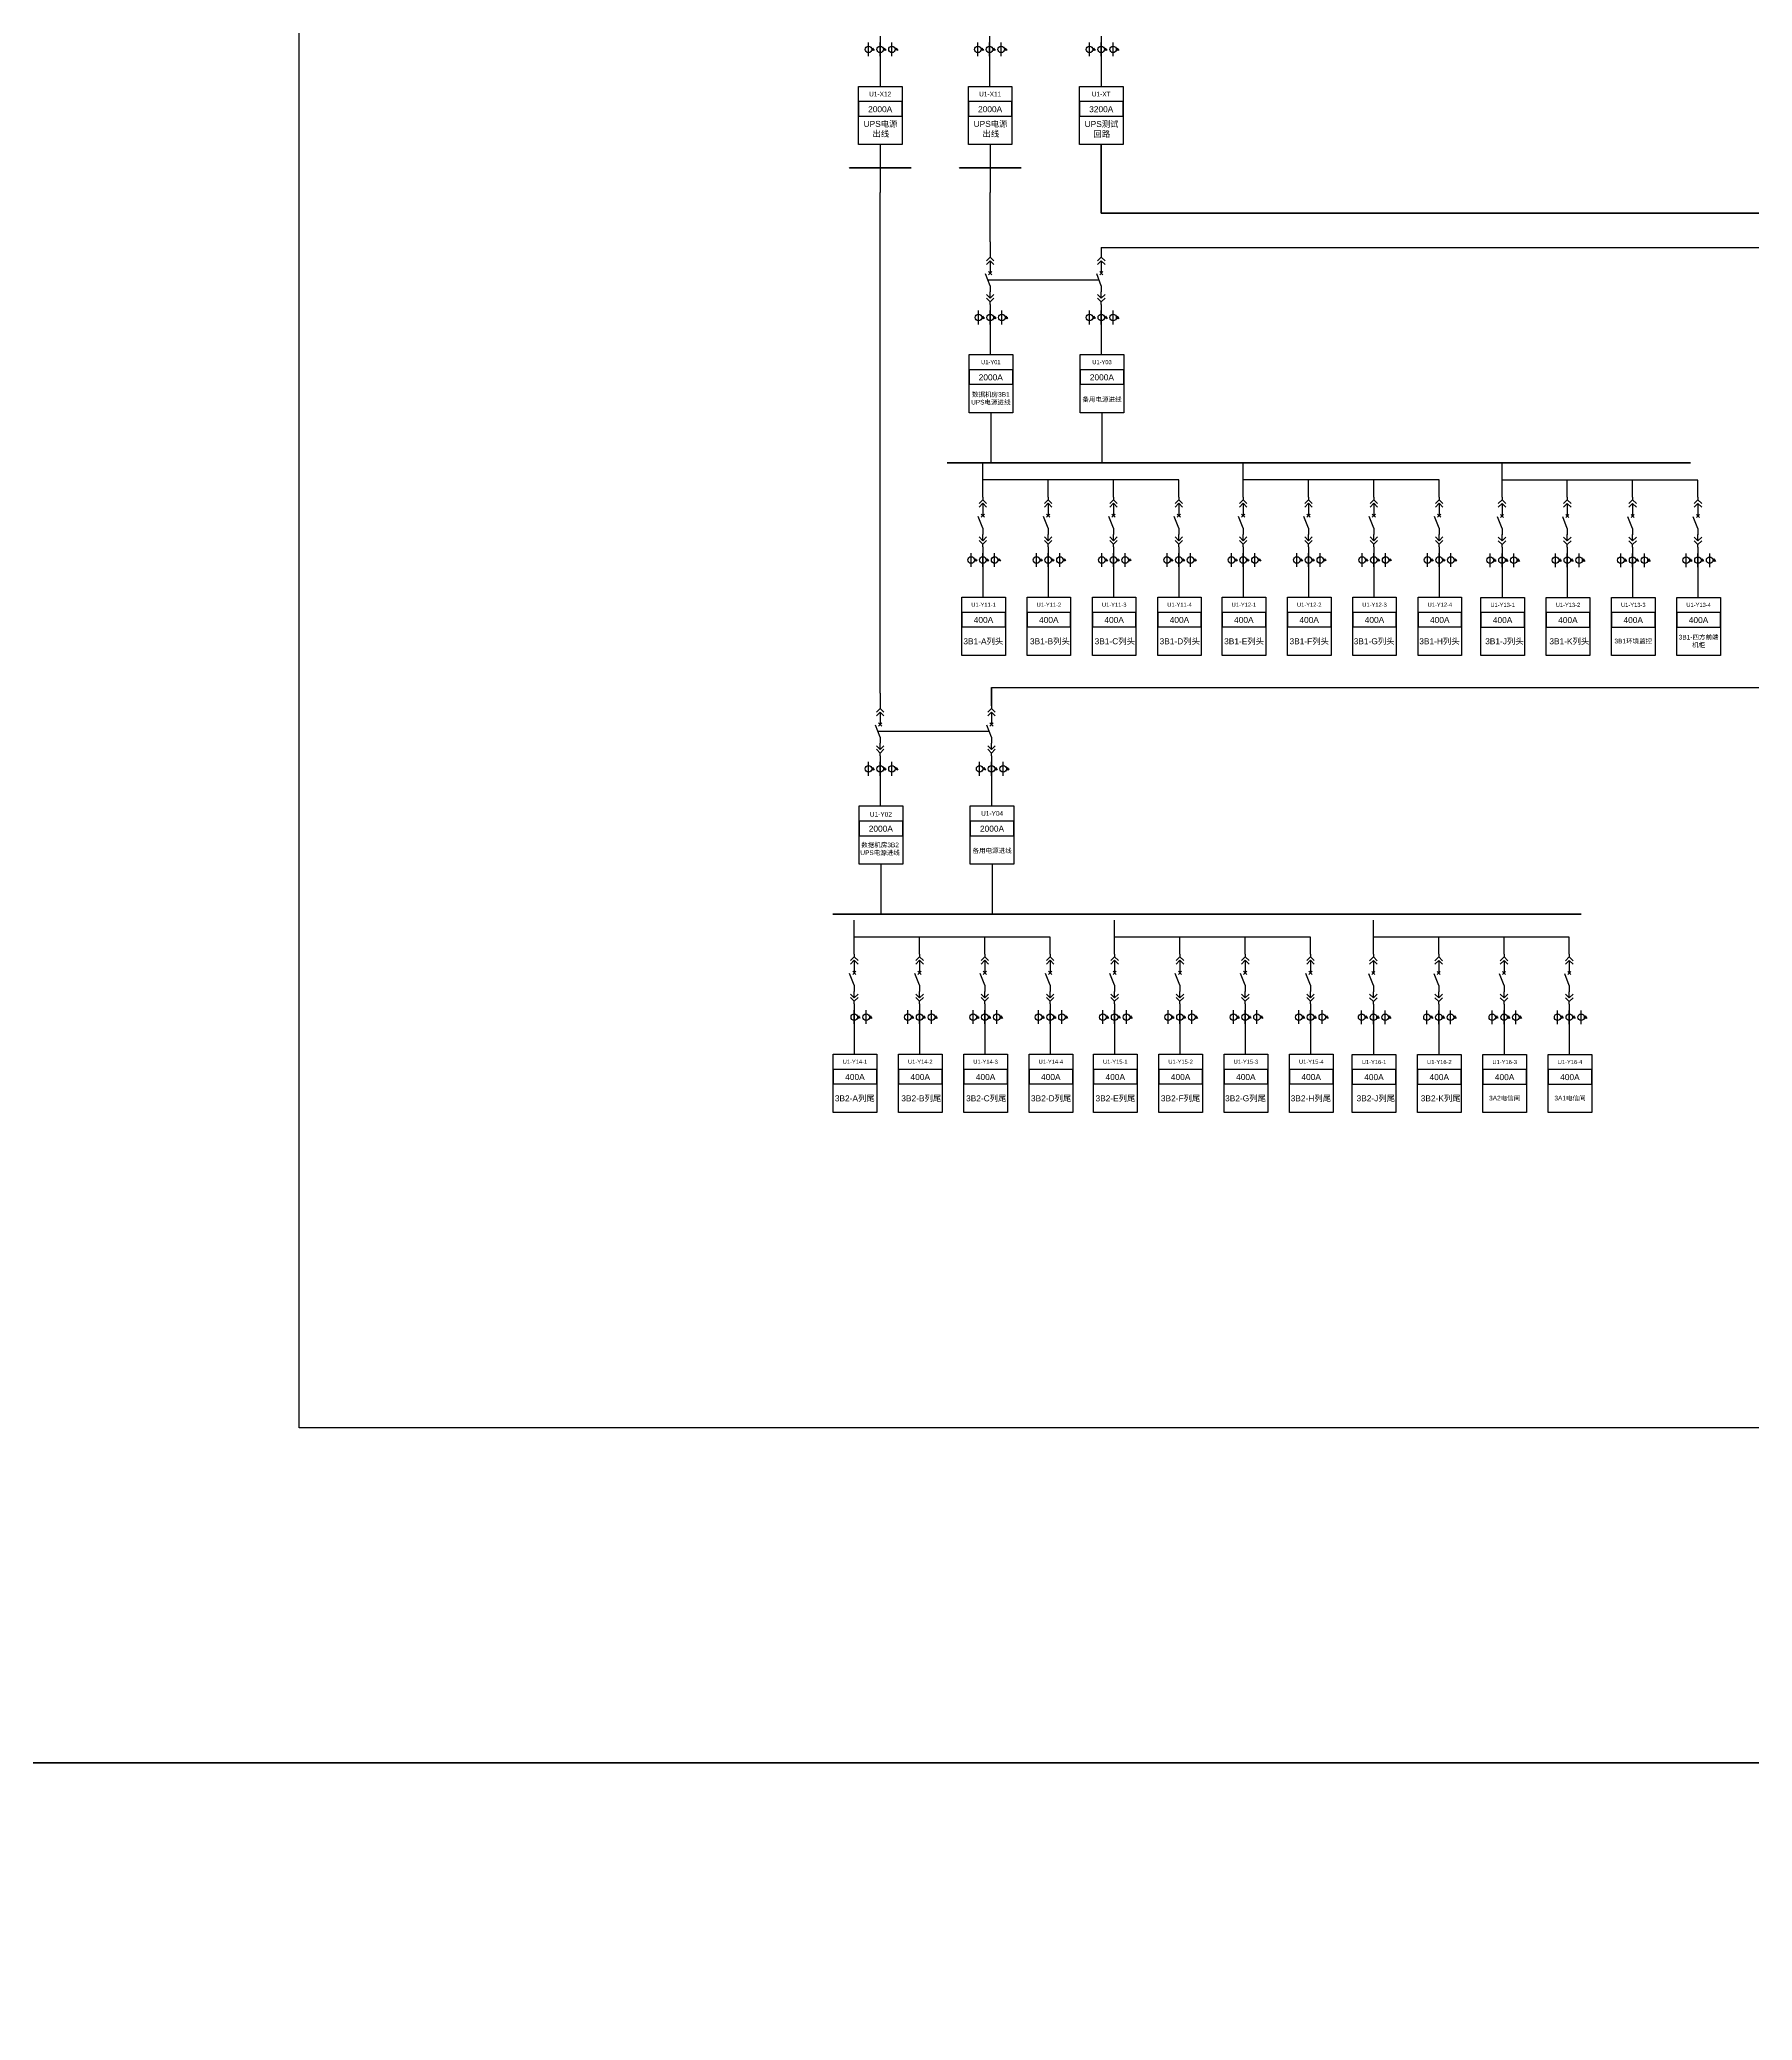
# Model space of a CAD drawing. Header units: millimetres. Extents: x -3460 to -460, y 6070 to 9130.
# Drawn here: x -1861 to -1656.5, y 6889.3 to 7125.8 of the extents above; entities that cross this region are included whole.
import ezdxf
from ezdxf.enums import TextEntityAlignment as Align

# ---------------------------------------------------------------- set-up
doc = ezdxf.new("R2010")
doc.units = ezdxf.units.MM
doc.header["$LTSCALE"] = 1000
doc.header["$MEASUREMENT"] = 0
doc.linetypes.add('HIDDEN', pattern=[0.375, 0.25, -0.125])
doc.styles.get("Standard").update_dxf_attribs({"font": 'arial.ttf'})

# ---------------------------------------------------------------- blocks, each defined once
blk = doc.blocks.new('DYDQAA09')
at = {"color": 0}
blk.add_lwpolyline([(0, 0), (0, -3.5)], dxfattribs=at)
blk.add_lwpolyline([(0, 0), (0, -3.5)], dxfattribs=at)
blk.add_lwpolyline([(0, 0), (0, -3.5)], dxfattribs=at)
blk.add_lwpolyline([(0, 0), (0, -3.5)], dxfattribs=at)
blk.add_lwpolyline([(0, 0), (0, -3.5)], dxfattribs=at)
blk.add_lwpolyline([(0, 0), (0, -3.5)], dxfattribs=at)
blk.add_lwpolyline([(0, 0), (0, -3.5)], dxfattribs=at)
blk.add_lwpolyline([(0, 0), (0, -3.5)], dxfattribs=at)
blk.add_lwpolyline([(0, 0), (0, -3.5)], dxfattribs=at)
blk = doc.blocks.new('A$C03DD39B5')
for p, q in [((417, 475), (283, 392)), ((417, 422), (283, 339)), ((350, 333), (350, 467))]:
    blk.add_line(p, q)
blk.add_lwpolyline([(700, 167), (0, 167)])
blk.add_circle((350, 167), 167)
blk = doc.blocks.new('DYDQAA05')
at = {"color": 0}
blk.add_lwpolyline([(0, 0), (0, -7)], dxfattribs=at)
blk = doc.blocks.new('DYDQAA03')
at = {"color": 0}
for points in [[(0, 0), (0, -1.5)], [(-2.1, -3.6), (0, -1.5)], [(-2.1, -5.6), (0, -3.5)], [(2.1, -3.6), (0, -1.5)], [(2.1, -5.6), (0, -3.5)], [(0, -3.5), (0, -7)]]:
    blk.add_lwpolyline(points, dxfattribs=at)
blk = doc.blocks.new('DYDQ0201')
at = {"color": 0}
for points in [[(0.9, -0.9), (-0.9, 0.9)], [(-0.9, -0.9), (0.9, 0.9)], [(0, -7), (-2.6, -0.4)]]:
    blk.add_lwpolyline(points, dxfattribs=at)
blk = doc.blocks.new('DYDQAA04')
at = {"color": 0}
for points in [[(0, -3.5), (0, 0)], [(-2.1, -1.4), (0, -3.5)], [(-2.1, -3.4), (0, -5.5)], [(2.1, -1.4), (0, -3.5)], [(2.1, -3.4), (0, -5.5)], [(0, -7), (0, -5.5)]]:
    blk.add_lwpolyline(points, dxfattribs=at)

msp = doc.modelspace()

# ---------------------------------------------------------------- linework, layer by layer
for p, q in [((-1760.62, 7125.41, 31.5), (-1760.62, 7123.77, 31.5)), ((-1747.56, 7125.41, 31.5), (-1747.56, 7123.77, 31.5)), ((-1734.22, 7125.41, 31.5), (-1734.22, 7123.77, 31.5)), ((-1760.62, 7123.77, 31.5), (-1760.62, 7120.2, 31.5)), ((-1747.56, 7123.77, 31.5), (-1747.56, 7120.2, 31.5)), ((-1734.22, 7123.77, 31.5), (-1734.22, 7120.2, 31.5)), ((-1760.62, 7113.25, 31.5), (-1760.62, 7107.53, 31.5)), ((-1747.48, 7113.25, 0.01), (-1747.48, 7107.53, 0.01)), ((-1760.62, 7047.73, -2735.05), (-1760.62, 7107.53, -1351.78)), ((-1747.48, 7101.63, -2766.54), (-1747.48, 7107.53, -1383.27)), ((-1747.48, 7093.39, -565.33), (-1747.48, 7091.75, -565.33)), ((-1747.48, 7091.75, -565.33), (-1747.48, 7088.18, -565.33)), ((-1747.4, 7081.23, -596.82), (-1747.4, 7075.24, -125.27)), ((-1748.35, 7071.17, -3553), (-1748.35, 7075.24, -2169.73)), ((-1717.26, 7071.17, -3553), (-1717.26, 7075.24, -2169.73)), ((-1686.36, 7071.15, -3553), (-1686.36, 7075.22, -2169.73)), ((-1740.55, 7073.21, -2169.73), (-1748.35, 7073.21, -2861.36)), ((-1740.55, 7071.17, -2169.73), (-1740.55, 7073.21, -2169.73)), ((-1732.75, 7073.21, -1478.09), (-1740.55, 7073.21, -2169.73)), ((-1732.75, 7071.17, -1478.09), (-1732.75, 7073.21, -1478.09)), ((-1724.95, 7073.21, -786.45), (-1732.75, 7073.21, -1478.09)), ((-1724.95, 7071.17, -786.45), (-1724.95, 7073.21, -786.45)), ((-1709.46, 7073.21, -2169.73), (-1717.26, 7073.21, -2861.36)), ((-1709.46, 7071.17, -2169.73), (-1709.46, 7073.21, -2169.73)), ((-1701.66, 7073.21, -1478.09), (-1709.46, 7073.21, -2169.73)), ((-1701.66, 7071.17, -1478.09), (-1701.66, 7073.21, -1478.09)), ((-1693.86, 7073.21, -786.45), (-1701.66, 7073.21, -1478.09)), ((-1693.86, 7071.17, -786.45), (-1693.86, 7073.21, -786.45)), ((-1678.56, 7073.18, -2169.73), (-1686.36, 7073.18, -2861.36)), ((-1678.56, 7071.15, -2169.73), (-1678.56, 7073.18, -2169.73)), ((-1670.76, 7073.18, -1478.09), (-1678.56, 7073.18, -2169.73)), ((-1670.76, 7071.15, -1478.09), (-1670.76, 7073.18, -1478.09)), ((-1662.96, 7073.18, -786.45), (-1670.76, 7073.18, -1478.09)), ((-1662.96, 7071.15, -786.45), (-1662.96, 7073.18, -786.45)), ((-1748.35, 7064.42, -1351.79), (-1748.35, 7062.78, -1351.79)), ((-1740.55, 7064.42, 31.49), (-1740.55, 7062.78, 31.49)), ((-1732.75, 7064.42, 723.13), (-1732.75, 7062.78, 723.13)), ((-1724.95, 7064.42, 1414.76), (-1724.95, 7062.78, 1414.76)), ((-1717.26, 7064.42, -1351.79), (-1717.26, 7062.78, -1351.79)), ((-1709.46, 7064.42, 31.49), (-1709.46, 7062.78, 31.49)), ((-1701.66, 7064.42, 723.13), (-1701.66, 7062.78, 723.13)), ((-1693.86, 7064.42, 1414.76), (-1693.86, 7062.78, 1414.76)), ((-1686.36, 7064.4, -1351.79), (-1686.36, 7062.76, -1351.79)), ((-1678.56, 7064.4, 31.49), (-1678.56, 7062.76, 31.49)), ((-1670.76, 7064.4, 723.13), (-1670.76, 7062.76, 723.13)), ((-1662.96, 7064.4, 1414.76), (-1662.96, 7062.76, 1414.76)), ((-1748.35, 7062.78, -1351.79), (-1748.35, 7059.22, -1351.79)), ((-1740.55, 7062.78, 31.49), (-1740.55, 7059.22, 31.49)), ((-1732.75, 7062.78, 723.13), (-1732.75, 7059.22, 723.13)), ((-1724.95, 7062.78, 1414.76), (-1724.95, 7059.22, 1414.76)), ((-1717.26, 7062.78, -1351.79), (-1717.26, 7059.22, -1351.79)), ((-1709.46, 7062.78, 31.49), (-1709.46, 7059.22, 31.49)), ((-1701.66, 7062.78, 723.13), (-1701.66, 7059.22, 723.13)), ((-1693.86, 7062.78, 1414.76), (-1693.86, 7059.22, 1414.76)), ((-1686.36, 7062.76, -1351.79), (-1686.36, 7059.19, -1351.79)), ((-1678.56, 7062.76, 31.49), (-1678.56, 7059.19, 31.49)), ((-1670.76, 7062.76, 723.13), (-1670.76, 7059.19, 723.13)), ((-1662.96, 7062.76, 1414.76), (-1662.96, 7059.19, 1414.76)), ((-1760.62, 7039.49, -533.84), (-1760.62, 7037.85, -533.84)), ((-1760.62, 7037.85, -533.84), (-1760.62, 7034.28, -533.84)), ((-1760.53, 7027.33, -565.33), (-1760.53, 7021.35, -93.78)), ((-1763.71, 7016.59, -24989.03), (-1763.71, 7020.66, -23605.75)), ((-1732.62, 7016.59, -24989.03), (-1732.62, 7020.66, -23605.75)), ((-1701.72, 7016.57, -24989.03), (-1701.72, 7020.64, -23605.75)), ((-1755.91, 7018.63, -23605.75), (-1763.71, 7018.63, -24297.39)), ((-1755.91, 7016.59, -23605.75), (-1755.91, 7018.63, -23605.75)), ((-1748.11, 7018.63, -22914.12), (-1755.91, 7018.63, -23605.75)), ((-1748.11, 7016.59, -22914.12), (-1748.11, 7018.63, -22914.12)), ((-1740.31, 7018.63, -22222.48), (-1748.11, 7018.63, -22914.12)), ((-1740.31, 7016.59, -22222.48), (-1740.31, 7018.63, -22222.48)), ((-1724.82, 7018.63, -23605.75), (-1732.62, 7018.63, -24297.39)), ((-1724.82, 7016.59, -23605.75), (-1724.82, 7018.63, -23605.75)), ((-1717.02, 7018.63, -22914.12), (-1724.82, 7018.63, -23605.75)), ((-1717.02, 7016.59, -22914.12), (-1717.02, 7018.63, -22914.12)), ((-1709.22, 7018.63, -22222.48), (-1717.02, 7018.63, -22914.12)), ((-1709.22, 7016.59, -22222.48), (-1709.22, 7018.63, -22222.48)), ((-1693.92, 7018.6, -23605.75), (-1701.72, 7018.6, -24297.39)), ((-1693.92, 7016.57, -23605.75), (-1693.92, 7018.6, -23605.75)), ((-1686.12, 7018.6, -22914.12), (-1693.92, 7018.6, -23605.75)), ((-1686.12, 7016.57, -22914.12), (-1686.12, 7018.6, -22914.12)), ((-1678.32, 7018.6, -22222.48), (-1686.12, 7018.6, -22914.12)), ((-1678.32, 7016.57, -22222.48), (-1678.32, 7018.6, -22222.48)), ((-1763.71, 7009.84, -22787.82), (-1763.71, 7008.2, -22787.82)), ((-1755.91, 7009.84, -21404.54), (-1755.91, 7008.2, -21404.54)), ((-1748.11, 7009.84, -20712.9), (-1748.11, 7008.2, -20712.9)), ((-1740.31, 7009.84, -20021.26), (-1740.31, 7008.2, -20021.26)), ((-1732.62, 7009.84, -22787.82), (-1732.62, 7008.2, -22787.82)), ((-1724.82, 7009.84, -21404.54), (-1724.82, 7008.2, -21404.54)), ((-1717.02, 7009.84, -20712.9), (-1717.02, 7008.2, -20712.9)), ((-1709.22, 7009.84, -20021.26), (-1709.22, 7008.2, -20021.26)), ((-1701.72, 7009.82, -22787.82), (-1701.72, 7008.18, -22787.82)), ((-1693.92, 7009.82, -21404.54), (-1693.92, 7008.18, -21404.54)), ((-1686.12, 7009.82, -20712.9), (-1686.12, 7008.18, -20712.9)), ((-1678.32, 7009.82, -20021.26), (-1678.32, 7008.18, -20021.26)), ((-1763.71, 7008.2, -22787.82), (-1763.71, 7004.64, -22787.82)), ((-1755.91, 7008.2, -21404.54), (-1755.91, 7004.64, -21404.54)), ((-1748.11, 7008.2, -20712.9), (-1748.11, 7004.64, -20712.9)), ((-1740.31, 7008.2, -20021.26), (-1740.31, 7004.64, -20021.26)), ((-1732.62, 7008.2, -22787.82), (-1732.62, 7004.64, -22787.82)), ((-1724.82, 7008.2, -21404.54), (-1724.82, 7004.64, -21404.54)), ((-1717.02, 7008.2, -20712.9), (-1717.02, 7004.64, -20712.9)), ((-1709.22, 7008.2, -20021.26), (-1709.22, 7004.64, -20021.26)), ((-1701.72, 7008.18, -22787.82), (-1701.72, 7004.61, -22787.82)), ((-1693.92, 7008.18, -21404.54), (-1693.92, 7004.61, -21404.54)), ((-1686.12, 7008.18, -20712.9), (-1686.12, 7004.61, -20712.9)), ((-1678.32, 7008.18, -20021.26), (-1678.32, 7004.61, -20021.26))]:
    msp.add_line(p, q)
at = {"color": 1, "lineweight": 40}
for p, q in [((-1734.22, 7113.25, -1.01), (-1734.22, 7105.06, -2075.92)), ((-1752.62, 7075.24, -125.27), (-1663.83, 7075.24, -125.27)), ((-1766.26, 7021.35, -93.78), (-1676.9, 7021.35, -93.78))]:
    msp.add_line(p, q, dxfattribs=at)
at = {"color": 1, "lineweight": 35}
msp.add_line((-1734.22, 7105.06, -2075.92), (-1505.97, 7105.06, -2075.92), dxfattribs=at)
at = {"color": 5}
for p, q in [((-1734.21, 7100.97, -4811), (-1734.21, 7100.13, -2766.54)), ((-1734.21, 7093.39, -565.33), (-1734.21, 7091.75, -565.33)), ((-1734.21, 7091.75, -565.33), (-1734.21, 7088.18, -565.33)), ((-1734.13, 7081.23, -596.82), (-1734.13, 7075.24, -125.27)), ((-1747.33, 7039.49, 1070.55), (-1747.33, 7037.85, 1070.55)), ((-1747.33, 7037.85, 1070.55), (-1747.33, 7034.28, 1070.55)), ((-1747.25, 7027.33, 1039.06), (-1747.25, 7021.35, 1510.61))]:
    msp.add_line(p, q, dxfattribs=at)
at = {"color": 5, "lineweight": 30}
for p, q in [((-1734.21, 7100.97, -3788.77), (-1594.86, 7100.97, -14728.2)), ((-1747.33, 7048.42, -3866.76), (-1637.47, 7048.42, -25116.73))]:
    msp.add_line(p, q, dxfattribs=at)
at = {"linetype": 'HIDDEN', "ltscale": 2}
for p, q in [((-1747.76, 7097.11, -2766.54), (-1734.48, 7097.11, -2766.54)), ((-1760.89, 7043.22, -1130.67), (-1747.61, 7043.22, -1130.67))]:
    msp.add_line(p, q, dxfattribs=at)
at = {"color": 5, "lineweight": 40}
msp.add_line((-1747.33, 7048.42, -3866.76), (-1747.33, 7046.24, -1130.67), dxfattribs=at)
at = {"lineweight": 80, "ltscale": 0.001071}
for points in [[(-3460, 7310), (-460, 7310), (-460, 6920), (-3460, 6920)], [(-3460, 6920), (-460, 6920), (-460, 6470), (-3460, 6470)]]:
    msp.add_lwpolyline(points, close=True, dxfattribs=at)
at = {"color": 1, "lineweight": 30, "ltscale": 0.002916}
msp.add_lwpolyline([(-1830, 7281.47), (-1485.6, 7281.47), (-1485.6, 6960), (-1830, 6960)], close=True, dxfattribs=at)
for points, elevation in [([(-1763.22, 7120.2), (-1758.01, 7120.2), (-1758.01, 7113.25), (-1763.22, 7113.25)], 31.5), ([(-1750.08, 7120.2), (-1744.88, 7120.2), (-1744.88, 7113.25), (-1750.08, 7113.25)], 0.01), ([(-1763.22, 7116.65), (-1758.01, 7116.65), (-1758.01, 7118.39), (-1763.22, 7118.39)], 31.5), ([(-1750.08, 7116.65), (-1744.88, 7116.65), (-1744.88, 7118.39), (-1750.08, 7118.39)], 0.01), ([(-1750, 7088.18), (-1744.79, 7088.18), (-1744.79, 7081.23), (-1750, 7081.23)], -596.82), ([(-1750, 7084.63), (-1744.79, 7084.63), (-1744.79, 7086.36), (-1750, 7086.36)], -596.82), ([(-1750.87, 7059.22), (-1745.67, 7059.22), (-1745.67, 7052.26), (-1750.87, 7052.26)], -1383.28), ([(-1735.28, 7059.22), (-1730.07, 7059.22), (-1730.07, 7052.26), (-1735.28, 7052.26)], 691.64), ([(-1727.48, 7059.22), (-1722.27, 7059.22), (-1722.27, 7052.26), (-1727.48, 7052.26)], 1383.28), ([(-1719.79, 7059.22), (-1714.58, 7059.22), (-1714.58, 7052.26), (-1719.79, 7052.26)], -1383.28), ([(-1704.19, 7059.22), (-1698.98, 7059.22), (-1698.98, 7052.26), (-1704.19, 7052.26)], 691.64), ([(-1696.39, 7059.22), (-1691.18, 7059.22), (-1691.18, 7052.26), (-1696.39, 7052.26)], 1383.28), ([(-1688.89, 7059.19), (-1683.68, 7059.19), (-1683.68, 7052.24), (-1688.89, 7052.24)], -1383.28), ([(-1673.29, 7059.19), (-1668.08, 7059.19), (-1668.08, 7052.24), (-1673.29, 7052.24)], 691.64), ([(-1665.49, 7059.19), (-1660.28, 7059.19), (-1660.28, 7052.24), (-1665.49, 7052.24)], 1383.28), ([(-1750.87, 7055.67), (-1745.67, 7055.67), (-1745.67, 7057.4), (-1750.87, 7057.4)], -1383.28), ([(-1735.28, 7055.67), (-1730.07, 7055.67), (-1730.07, 7057.4), (-1735.28, 7057.4)], 691.64), ([(-1727.48, 7055.67), (-1722.27, 7055.67), (-1722.27, 7057.4), (-1727.48, 7057.4)], 1383.28), ([(-1719.79, 7055.67), (-1714.58, 7055.67), (-1714.58, 7057.4), (-1719.79, 7057.4)], -1383.28), ([(-1704.19, 7055.67), (-1698.98, 7055.67), (-1698.98, 7057.4), (-1704.19, 7057.4)], 691.64), ([(-1696.39, 7055.67), (-1691.18, 7055.67), (-1691.18, 7057.4), (-1696.39, 7057.4)], 1383.28), ([(-1688.89, 7055.64), (-1683.68, 7055.64), (-1683.68, 7057.38), (-1688.89, 7057.38)], -1383.28), ([(-1673.29, 7055.64), (-1668.08, 7055.64), (-1668.08, 7057.38), (-1673.29, 7057.38)], 691.64), ([(-1665.49, 7055.64), (-1660.28, 7055.64), (-1660.28, 7057.38), (-1665.49, 7057.38)], 1383.28), ([(-1763.14, 7034.28), (-1757.93, 7034.28), (-1757.93, 7027.33), (-1763.14, 7027.33)], -565.33), ([(-1763.14, 7030.73), (-1757.93, 7030.73), (-1757.93, 7032.47), (-1763.14, 7032.47)], -565.33), ([(-1766.23, 7004.64), (-1761.02, 7004.64), (-1761.02, 6997.68), (-1766.23, 6997.68)], -22819.3), ([(-1758.43, 7004.64), (-1753.22, 7004.64), (-1753.22, 6997.68), (-1758.43, 6997.68)], -21436.03), ([(-1750.63, 7004.64), (-1745.42, 7004.64), (-1745.42, 6997.68), (-1750.63, 6997.68)], -20744.39), ([(-1742.83, 7004.64), (-1737.62, 7004.64), (-1737.62, 6997.68), (-1742.83, 6997.68)], -20052.75), ([(-1735.14, 7004.64), (-1729.93, 7004.64), (-1729.93, 6997.68), (-1735.14, 6997.68)], -22819.3), ([(-1727.34, 7004.64), (-1722.13, 7004.64), (-1722.13, 6997.68), (-1727.34, 6997.68)], -21436.03), ([(-1719.54, 7004.64), (-1714.33, 7004.64), (-1714.33, 6997.68), (-1719.54, 6997.68)], -20744.39), ([(-1711.74, 7004.64), (-1706.53, 7004.64), (-1706.53, 6997.68), (-1711.74, 6997.68)], -20052.75), ([(-1704.24, 7004.61), (-1699.03, 7004.61), (-1699.03, 6997.66), (-1704.24, 6997.66)], -22819.3), ([(-1696.44, 7004.61), (-1691.23, 7004.61), (-1691.23, 6997.66), (-1696.44, 6997.66)], -21436.03), ([(-1688.64, 7004.61), (-1683.44, 7004.61), (-1683.44, 6997.66), (-1688.64, 6997.66)], -20744.39), ([(-1680.84, 7004.61), (-1675.64, 7004.61), (-1675.64, 6997.66), (-1680.84, 6997.66)], -20052.75), ([(-1766.23, 7001.08), (-1761.02, 7001.08), (-1761.02, 7002.82), (-1766.23, 7002.82)], -22819.3), ([(-1758.43, 7001.08), (-1753.22, 7001.08), (-1753.22, 7002.82), (-1758.43, 7002.82)], -21436.03), ([(-1750.63, 7001.08), (-1745.42, 7001.08), (-1745.42, 7002.82), (-1750.63, 7002.82)], -20744.39), ([(-1742.83, 7001.08), (-1737.62, 7001.08), (-1737.62, 7002.82), (-1742.83, 7002.82)], -20052.75), ([(-1735.14, 7001.08), (-1729.93, 7001.08), (-1729.93, 7002.82), (-1735.14, 7002.82)], -22819.3), ([(-1727.34, 7001.08), (-1722.13, 7001.08), (-1722.13, 7002.82), (-1727.34, 7002.82)], -21436.03), ([(-1719.54, 7001.08), (-1714.33, 7001.08), (-1714.33, 7002.82), (-1719.54, 7002.82)], -20744.39), ([(-1711.74, 7001.08), (-1706.53, 7001.08), (-1706.53, 7002.82), (-1711.74, 7002.82)], -20052.75), ([(-1704.24, 7001.06), (-1699.03, 7001.06), (-1699.03, 7002.8), (-1704.24, 7002.8)], -22819.3), ([(-1696.44, 7001.06), (-1691.23, 7001.06), (-1691.23, 7002.8), (-1696.44, 7002.8)], -21436.03), ([(-1688.64, 7001.06), (-1683.44, 7001.06), (-1683.44, 7002.8), (-1688.64, 7002.8)], -20744.39), ([(-1680.84, 7001.06), (-1675.64, 7001.06), (-1675.64, 7002.8), (-1680.84, 7002.8)], -20052.75)]:
    msp.add_lwpolyline(points, close=True, dxfattribs=dict(elevation=elevation))
at = {"color": 1, "elevation": -1.01}
for points in [[(-1736.82, 7120.2), (-1731.61, 7120.2), (-1731.61, 7113.25), (-1736.82, 7113.25)], [(-1736.82, 7116.65), (-1731.61, 7116.65), (-1731.61, 7118.39), (-1736.82, 7118.39)]]:
    msp.add_lwpolyline(points, close=True, dxfattribs=at)
at = {"color": 1, "lineweight": 40, "ltscale": 100}
for points, elevation in [([(-1756.93, 7110.49), (-1764.3, 7110.49), (-1764.3, 7110.49)], -10469.52), ([(-1743.8, 7110.49), (-1751.16, 7110.49), (-1751.16, 7110.49)], -10501.01)]:
    msp.add_lwpolyline(points, dxfattribs=dict(at, elevation=elevation))
at = {"color": 5}
for points, elevation in [([(-1736.73, 7088.18), (-1731.52, 7088.18), (-1731.52, 7081.23), (-1736.73, 7081.23)], -596.82), ([(-1736.73, 7084.63), (-1731.52, 7084.63), (-1731.52, 7086.36), (-1736.73, 7086.36)], -596.82), ([(-1749.86, 7034.28), (-1744.65, 7034.28), (-1744.65, 7027.33), (-1749.86, 7027.33)], 1039.06), ([(-1749.86, 7030.73), (-1744.65, 7030.73), (-1744.65, 7032.47), (-1749.86, 7032.47)], 1039.06)]:
    msp.add_lwpolyline(points, close=True, dxfattribs=dict(at, elevation=elevation))
for points in [[(-1743.08, 7059.22), (-1737.87, 7059.22), (-1737.87, 7052.26), (-1743.08, 7052.26)], [(-1711.99, 7059.22), (-1706.78, 7059.22), (-1706.78, 7052.26), (-1711.99, 7052.26)], [(-1681.09, 7059.19), (-1675.88, 7059.19), (-1675.88, 7052.24), (-1681.09, 7052.24)], [(-1743.08, 7055.67), (-1737.87, 7055.67), (-1737.87, 7057.4), (-1743.08, 7057.4)], [(-1711.99, 7055.67), (-1706.78, 7055.67), (-1706.78, 7057.4), (-1711.99, 7057.4)], [(-1681.09, 7055.64), (-1675.88, 7055.64), (-1675.88, 7057.38), (-1681.09, 7057.38)]]:
    msp.add_lwpolyline(points, close=True)

# ---------------------------------------------------------------- block references
at = {"linetype": 'Continuous', "xscale": 0.002338875, "yscale": 0.002338875, "zscale": 0.002338875, "rotation": 270}
for p in [(-1762.41, 7125.45, 31.5), (-1761.01, 7125.45, 31.5), (-1759.6, 7125.45, 31.5), (-1749.35, 7125.45, 31.5), (-1747.95, 7125.45, 31.5), (-1746.55, 7125.45, 31.5), (-1736.01, 7125.45, 31.5), (-1734.61, 7125.45, 31.5), (-1733.2, 7125.45, 31.5), (-1749.27, 7093.43, -565.33), (-1747.87, 7093.43, -565.33), (-1746.47, 7093.43, -565.33), (-1750.14, 7064.47, -1351.79), (-1748.74, 7064.47, -1351.79), (-1747.34, 7064.47, -1351.79), (-1742.34, 7064.47, 31.49), (-1740.94, 7064.47, 31.49), (-1739.54, 7064.47, 31.49), (-1734.55, 7064.47, 723.13), (-1733.14, 7064.47, 723.13), (-1731.74, 7064.47, 723.13), (-1726.75, 7064.47, 1414.76), (-1725.34, 7064.47, 1414.76), (-1723.94, 7064.47, 1414.76), (-1719.05, 7064.47, -1351.79), (-1717.65, 7064.47, -1351.79), (-1716.25, 7064.47, -1351.79), (-1711.26, 7064.47, 31.49), (-1709.85, 7064.47, 31.49), (-1708.45, 7064.47, 31.49), (-1703.46, 7064.47, 723.13), (-1702.05, 7064.47, 723.13), (-1700.65, 7064.47, 723.13), (-1695.66, 7064.47, 1414.76), (-1694.25, 7064.47, 1414.76), (-1692.85, 7064.47, 1414.76), (-1688.16, 7064.44, -1351.79), (-1686.75, 7064.44, -1351.79), (-1685.35, 7064.44, -1351.79), (-1680.36, 7064.44, 31.49), (-1678.95, 7064.44, 31.49), (-1677.55, 7064.44, 31.49), (-1672.56, 7064.44, 723.13), (-1671.15, 7064.44, 723.13), (-1669.75, 7064.44, 723.13), (-1664.76, 7064.44, 1414.76), (-1663.35, 7064.44, 1414.76), (-1661.95, 7064.44, 1414.76), (-1762.41, 7039.53, -533.84), (-1761.01, 7039.53, -533.84), (-1759.6, 7039.53, -533.84), (-1764.1, 7009.88, -22787.82), (-1762.69, 7009.88, -22787.82), (-1757.7, 7009.88, -21404.54), (-1756.3, 7009.88, -21404.54), (-1754.89, 7009.88, -21404.54), (-1749.9, 7009.88, -20712.9), (-1748.5, 7009.88, -20712.9), (-1747.09, 7009.88, -20712.9), (-1742.1, 7009.88, -20021.26), (-1740.7, 7009.88, -20021.26), (-1739.3, 7009.88, -20021.26), (-1734.41, 7009.88, -22787.82), (-1733.01, 7009.88, -22787.82), (-1731.6, 7009.88, -22787.82), (-1726.61, 7009.88, -21404.54), (-1725.21, 7009.88, -21404.54), (-1723.8, 7009.88, -21404.54), (-1718.81, 7009.88, -20712.9), (-1717.41, 7009.88, -20712.9), (-1716.01, 7009.88, -20712.9), (-1711.01, 7009.88, -20021.26), (-1709.61, 7009.88, -20021.26), (-1708.21, 7009.88, -20021.26), (-1703.51, 7009.86, -22787.82), (-1702.11, 7009.86, -22787.82), (-1700.71, 7009.86, -22787.82), (-1695.71, 7009.86, -21404.54), (-1694.31, 7009.86, -21404.54), (-1692.91, 7009.86, -21404.54), (-1687.91, 7009.86, -20712.9), (-1686.51, 7009.86, -20712.9), (-1685.11, 7009.86, -20712.9), (-1680.11, 7009.86, -20021.26), (-1678.71, 7009.86, -20021.26), (-1677.31, 7009.86, -20021.26)]:
    msp.add_blockref('A$C03DD39B5', p, dxfattribs=at)
at = {"xscale": 0.2128954749704126, "yscale": 0.2128954749704126, "zscale": 0.2128954749704126}
for name, p in [('DYDQAA09', (-1760.62, 7126.2, -2169.71)), ('DYDQAA09', (-1747.56, 7126.2, -2169.71)), ('DYDQAA09', (-1734.22, 7126.2, -2169.71)), ('DYDQAA05', (-1747.48, 7101.63, -2766.54)), ('DYDQAA03', (-1747.48, 7100.13, -2766.54)), ('DYDQAA09', (-1747.48, 7098.64, -2766.54)), ('DYDQ0201', (-1747.48, 7097.9, -2766.54)), ('DYDQAA09', (-1747.48, 7096.41, -2766.54)), ('DYDQAA04', (-1747.48, 7095.66, -2766.54)), ('DYDQAA09', (-1747.48, 7094.17, -2766.54)), ('DYDQAA03', (-1748.35, 7071.17, -3553)), ('DYDQAA03', (-1740.55, 7071.17, -2169.73)), ('DYDQAA03', (-1732.75, 7071.17, -1478.09)), ('DYDQAA03', (-1724.95, 7071.17, -786.45)), ('DYDQAA03', (-1717.26, 7071.17, -3553)), ('DYDQAA03', (-1709.46, 7071.17, -2169.73)), ('DYDQAA03', (-1701.66, 7071.17, -1478.09)), ('DYDQAA03', (-1693.86, 7071.17, -786.45)), ('DYDQAA03', (-1686.36, 7071.15, -3553)), ('DYDQAA03', (-1678.56, 7071.15, -2169.73)), ('DYDQAA03', (-1670.76, 7071.15, -1478.09)), ('DYDQAA03', (-1662.96, 7071.15, -786.45)), ('DYDQ0201', (-1748.35, 7068.94, -3553)), ('DYDQAA09', (-1748.35, 7069.68, -3553)), ('DYDQ0201', (-1740.55, 7068.94, -2169.73)), ('DYDQAA09', (-1740.55, 7069.68, -2169.73)), ('DYDQ0201', (-1732.75, 7068.94, -1478.09)), ('DYDQAA09', (-1732.75, 7069.68, -1478.09)), ('DYDQ0201', (-1724.95, 7068.94, -786.45)), ('DYDQAA09', (-1724.95, 7069.68, -786.45)), ('DYDQ0201', (-1717.26, 7068.94, -3553)), ('DYDQAA09', (-1717.26, 7069.68, -3553)), ('DYDQ0201', (-1709.46, 7068.94, -2169.73)), ('DYDQAA09', (-1709.46, 7069.68, -2169.73)), ('DYDQ0201', (-1701.66, 7068.94, -1478.09)), ('DYDQAA09', (-1701.66, 7069.68, -1478.09)), ('DYDQ0201', (-1693.86, 7068.94, -786.45)), ('DYDQAA09', (-1693.86, 7069.68, -786.45)), ('DYDQ0201', (-1686.36, 7068.91, -3553)), ('DYDQAA09', (-1686.36, 7069.66, -3553)), ('DYDQ0201', (-1678.56, 7068.91, -2169.73)), ('DYDQAA09', (-1678.56, 7069.66, -2169.73)), ('DYDQ0201', (-1670.76, 7068.91, -1478.09)), ('DYDQAA09', (-1670.76, 7069.66, -1478.09)), ('DYDQ0201', (-1662.96, 7068.91, -786.45)), ('DYDQAA09', (-1662.96, 7069.66, -786.45)), ('DYDQAA04', (-1748.35, 7066.7, -3553)), ('DYDQAA09', (-1748.35, 7067.45, -3553)), ('DYDQAA04', (-1740.55, 7066.7, -2169.73)), ('DYDQAA09', (-1740.55, 7067.45, -2169.73)), ('DYDQAA04', (-1732.75, 7066.7, -1478.09)), ('DYDQAA09', (-1732.75, 7067.45, -1478.09)), ('DYDQAA04', (-1724.95, 7066.7, -786.45)), ('DYDQAA09', (-1724.95, 7067.45, -786.45)), ('DYDQAA04', (-1717.26, 7066.7, -3553)), ('DYDQAA09', (-1717.26, 7067.45, -3553)), ('DYDQAA04', (-1709.46, 7066.7, -2169.73)), ('DYDQAA09', (-1709.46, 7067.45, -2169.73)), ('DYDQAA04', (-1701.66, 7066.7, -1478.09)), ('DYDQAA09', (-1701.66, 7067.45, -1478.09)), ('DYDQAA04', (-1693.86, 7066.7, -786.45)), ('DYDQAA09', (-1693.86, 7067.45, -786.45)), ('DYDQAA04', (-1686.36, 7066.68, -3553)), ('DYDQAA09', (-1686.36, 7067.42, -3553)), ('DYDQAA04', (-1678.56, 7066.68, -2169.73)), ('DYDQAA09', (-1678.56, 7067.42, -2169.73)), ('DYDQAA04', (-1670.76, 7066.68, -1478.09)), ('DYDQAA09', (-1670.76, 7067.42, -1478.09)), ('DYDQAA04', (-1662.96, 7066.68, -786.45)), ('DYDQAA09', (-1662.96, 7067.42, -786.45)), ('DYDQAA09', (-1748.35, 7065.21, -3553)), ('DYDQAA09', (-1740.55, 7065.21, -2169.73)), ('DYDQAA09', (-1732.75, 7065.21, -1478.09)), ('DYDQAA09', (-1724.95, 7065.21, -786.45)), ('DYDQAA09', (-1717.26, 7065.21, -3553)), ('DYDQAA09', (-1709.46, 7065.21, -2169.73)), ('DYDQAA09', (-1701.66, 7065.21, -1478.09)), ('DYDQAA09', (-1693.86, 7065.21, -786.45)), ('DYDQAA09', (-1686.36, 7065.19, -3553)), ('DYDQAA09', (-1678.56, 7065.19, -2169.73)), ('DYDQAA09', (-1670.76, 7065.19, -1478.09)), ('DYDQAA09', (-1662.96, 7065.19, -786.45)), ('DYDQAA05', (-1760.62, 7047.73, -2735.05)), ('DYDQ0201', (-1760.62, 7044, -2735.05)), ('DYDQAA03', (-1760.62, 7046.24, -2735.05)), ('DYDQAA09', (-1760.62, 7044.75, -2735.05)), ('DYDQAA09', (-1760.62, 7042.51, -2735.05)), ('DYDQAA04', (-1760.62, 7041.77, -2735.05)), ('DYDQAA09', (-1760.62, 7040.28, -2735.05)), ('DYDQAA03', (-1763.71, 7016.59, -24989.03)), ('DYDQAA03', (-1755.91, 7016.59, -23605.75)), ('DYDQAA03', (-1748.11, 7016.59, -22914.12)), ('DYDQAA03', (-1740.31, 7016.59, -22222.48)), ('DYDQAA03', (-1732.62, 7016.59, -24989.03)), ('DYDQAA03', (-1724.82, 7016.59, -23605.75)), ('DYDQAA03', (-1717.02, 7016.59, -22914.12)), ('DYDQAA03', (-1709.22, 7016.59, -22222.48)), ('DYDQAA03', (-1701.72, 7016.57, -24989.03)), ('DYDQAA03', (-1693.92, 7016.57, -23605.75)), ('DYDQAA03', (-1686.12, 7016.57, -22914.12)), ('DYDQAA03', (-1678.32, 7016.57, -22222.48)), ('DYDQ0201', (-1763.71, 7014.36, -24989.03)), ('DYDQAA09', (-1763.71, 7015.1, -24989.03)), ('DYDQ0201', (-1755.91, 7014.36, -23605.75)), ('DYDQAA09', (-1755.91, 7015.1, -23605.75)), ('DYDQ0201', (-1748.11, 7014.36, -22914.12)), ('DYDQAA09', (-1748.11, 7015.1, -22914.12)), ('DYDQ0201', (-1740.31, 7014.36, -22222.48)), ('DYDQAA09', (-1740.31, 7015.1, -22222.48)), ('DYDQ0201', (-1732.62, 7014.36, -24989.03)), ('DYDQAA09', (-1732.62, 7015.1, -24989.03)), ('DYDQ0201', (-1724.82, 7014.36, -23605.75)), ('DYDQAA09', (-1724.82, 7015.1, -23605.75)), ('DYDQ0201', (-1717.02, 7014.36, -22914.12)), ('DYDQAA09', (-1717.02, 7015.1, -22914.12)), ('DYDQ0201', (-1709.22, 7014.36, -22222.48)), ('DYDQAA09', (-1709.22, 7015.1, -22222.48)), ('DYDQ0201', (-1701.72, 7014.33, -24989.03)), ('DYDQAA09', (-1701.72, 7015.08, -24989.03)), ('DYDQ0201', (-1693.92, 7014.33, -23605.75)), ('DYDQAA09', (-1693.92, 7015.08, -23605.75)), ('DYDQ0201', (-1686.12, 7014.33, -22914.12)), ('DYDQAA09', (-1686.12, 7015.08, -22914.12)), ('DYDQ0201', (-1678.32, 7014.33, -22222.48)), ('DYDQAA09', (-1678.32, 7015.08, -22222.48)), ('DYDQAA04', (-1763.71, 7012.12, -24989.03)), ('DYDQAA09', (-1763.71, 7012.87, -24989.03)), ('DYDQAA04', (-1755.91, 7012.12, -23605.75)), ('DYDQAA09', (-1755.91, 7012.87, -23605.75)), ('DYDQAA04', (-1748.11, 7012.12, -22914.12)), ('DYDQAA09', (-1748.11, 7012.87, -22914.12)), ('DYDQAA04', (-1740.31, 7012.12, -22222.48)), ('DYDQAA09', (-1740.31, 7012.87, -22222.48)), ('DYDQAA04', (-1732.62, 7012.12, -24989.03)), ('DYDQAA09', (-1732.62, 7012.87, -24989.03)), ('DYDQAA04', (-1724.82, 7012.12, -23605.75)), ('DYDQAA09', (-1724.82, 7012.87, -23605.75)), ('DYDQAA04', (-1717.02, 7012.12, -22914.12)), ('DYDQAA09', (-1717.02, 7012.87, -22914.12)), ('DYDQAA04', (-1709.22, 7012.12, -22222.48)), ('DYDQAA09', (-1709.22, 7012.87, -22222.48)), ('DYDQAA04', (-1701.72, 7012.1, -24989.03)), ('DYDQAA09', (-1701.72, 7012.84, -24989.03)), ('DYDQAA04', (-1693.92, 7012.1, -23605.75)), ('DYDQAA09', (-1693.92, 7012.84, -23605.75)), ('DYDQAA04', (-1686.12, 7012.1, -22914.12)), ('DYDQAA09', (-1686.12, 7012.84, -22914.12)), ('DYDQAA04', (-1678.32, 7012.1, -22222.48)), ('DYDQAA09', (-1678.32, 7012.84, -22222.48)), ('DYDQAA09', (-1763.71, 7010.63, -24989.03)), ('DYDQAA09', (-1755.91, 7010.63, -23605.75)), ('DYDQAA09', (-1748.11, 7010.63, -22914.12)), ('DYDQAA09', (-1740.31, 7010.63, -22222.48)), ('DYDQAA09', (-1732.62, 7010.63, -24989.03)), ('DYDQAA09', (-1724.82, 7010.63, -23605.75)), ('DYDQAA09', (-1717.02, 7010.63, -22914.12)), ('DYDQAA09', (-1709.22, 7010.63, -22222.48)), ('DYDQAA09', (-1701.72, 7010.6, -24989.03)), ('DYDQAA09', (-1693.92, 7010.6, -23605.75)), ('DYDQAA09', (-1686.12, 7010.6, -22914.12)), ('DYDQAA09', (-1678.32, 7010.6, -22222.48))]:
    msp.add_blockref(name, p, dxfattribs=at)
at = {"color": 5, "xscale": 0.2128954749704126, "yscale": 0.2128954749704126, "zscale": 0.2128954749704126}
for name, p in [('DYDQAA03', (-1734.21, 7100.13, -2766.54)), ('DYDQAA09', (-1734.21, 7098.64, -2766.54)), ('DYDQ0201', (-1734.21, 7097.9, -2766.54)), ('DYDQAA09', (-1734.21, 7096.41, -2766.54)), ('DYDQAA04', (-1734.21, 7095.66, -2766.54)), ('DYDQAA09', (-1734.21, 7094.17, -2766.54)), ('DYDQ0201', (-1747.33, 7044, -1130.67)), ('DYDQAA03', (-1747.33, 7046.24, -1130.67)), ('DYDQAA09', (-1747.33, 7044.75, -1130.67)), ('DYDQAA09', (-1747.33, 7042.51, -1130.67)), ('DYDQAA04', (-1747.33, 7041.77, -1130.67)), ('DYDQAA09', (-1747.33, 7040.28, -1130.67))]:
    msp.add_blockref(name, p, dxfattribs=at)
at = {"color": 5, "linetype": 'Continuous', "xscale": 0.002338875, "yscale": 0.002338875, "zscale": 0.002338875, "rotation": 270}
for p in [(-1736, 7093.43, -565.33), (-1734.6, 7093.43, -565.33), (-1733.2, 7093.43, -565.33), (-1749.13, 7039.53, 1070.55), (-1747.72, 7039.53, 1070.55), (-1746.32, 7039.53, 1070.55)]:
    msp.add_blockref('A$C03DD39B5', p, dxfattribs=at)

# ---------------------------------------------------------------- texts
at = {"lineweight": 0}
for s, p in [('2000A', (-1760.62, 7117.13, -1351.78)), ('2000A', (-1747.49, 7117.13, -1383.27)), ('2000A', (-1747.41, 7085.11, -1980.09)), ('400A', (-1748.28, 7056.14, -2766.55)), ('400A', (-1740.48, 7056.14, -1383.28)), ('400A', (-1732.68, 7056.14, -691.64)), ('400A', (-1724.88, 7056.14)), ('400A', (-1717.19, 7056.14, -2766.55)), ('400A', (-1709.39, 7056.14, -1383.28)), ('400A', (-1701.59, 7056.14, -691.64)), ('400A', (-1693.79, 7056.14)), ('400A', (-1686.29, 7056.12, -2766.55)), ('400A', (-1678.49, 7056.12, -1383.28)), ('400A', (-1670.69, 7056.12, -691.64)), ('400A', (-1662.89, 7056.12)), ('3B1-A列头', (-1748.3, 7053.59, 3045.59)), ('3B1-B列头', (-1740.35, 7053.59, 3045.59)), ('3B1-C列头', (-1732.6, 7053.59, 3045.59)), ('3B1-D列头', (-1724.84, 7053.59, 3045.59)), ('3B1-E列头', (-1717.16, 7053.59, 3045.59)), ('3B1-F列头', (-1709.38, 7053.59, 3045.59)), ('3B1-G列头', (-1701.63, 7053.59, -21436.03)), ('3B1-H列头', (-1693.83, 7053.59, -21436.03)), ('3B1-J列头', (-1686.07, 7053.59, 3045.59)), ('3B1-K列头', (-1678.32, 7053.59, 3045.59)), ('2000A', (-1760.54, 7031.21, -1948.6)), ('400A', (-1763.63, 7001.56, -24202.58)), ('400A', (-1755.83, 7001.56, -22819.3)), ('400A', (-1748.03, 7001.56, -22127.67)), ('400A', (-1740.24, 7001.56, -21436.03)), ('400A', (-1732.54, 7001.56, -24202.58)), ('400A', (-1724.74, 7001.56, -22819.3)), ('400A', (-1716.95, 7001.56, -22127.67)), ('400A', (-1709.15, 7001.56, -21436.03)), ('400A', (-1701.65, 7001.54, -24202.58)), ('400A', (-1693.85, 7001.54, -22819.3)), ('400A', (-1686.05, 7001.54, -22127.67)), ('400A', (-1678.25, 7001.54, -21436.03)), ('3B2-A列尾', (-1763.65, 6999.01, -18390.44)), ('3B2-B列尾', (-1755.71, 6999.01, -18390.44)), ('3B2-C列尾', (-1747.95, 6999.01, -18390.44)), ('3B2-D列尾', (-1740.2, 6999.01, -18390.44)), ('3B2-E列尾', (-1732.52, 6999.01, -18390.44)), ('3B2-F列尾', (-1724.74, 6999.01, -18390.44)), ('3B2-G列尾', (-1716.99, 6999.01, -42872.06)), ('3B2-H列尾', (-1709.18, 6999.01, -42872.06)), ('3B2-J列尾', (-1701.43, 6999.01, -18390.44)), ('3B2-K列尾', (-1693.68, 6999.01, -18390.44))]:
    msp.add_text(s, height=0.713, dxfattribs=at).set_placement(p, align=Align.CENTER)
at = {"color": 1, "lineweight": 0}
msp.add_text('3200A', height=0.713, dxfattribs=at).set_placement((-1734.22, 7117.13, -1384.29), align=Align.CENTER)
at = {"color": 5, "lineweight": 0}
for p in [(-1734.14, 7085.11, -1980.09), (-1747.26, 7031.21, -344.22)]:
    msp.add_text('2000A', height=0.713, dxfattribs=at).set_placement(p, align=Align.CENTER)
at = {"width": 5.2091}
for s, insert, char_height, attachment_point in [('U1-X12', (-1760.62, 7119.29, 2106.41), 0.557, 5), ('U1-X11', (-1747.48, 7119.29, 2892.86), 0.557, 5), ('\\pi0.62243;UPS{\\fSimSun|b0|i0|c134|p2;电源\\P\\pi1.68468;出线}', (-1763.22, 7116.09, -2546.45), 0.7128, 1), ('\\pi0.62243;UPS{\\fSimSun|b0|i0|c134|p2;电源\\P\\pi1.68468;出线}', (-1750.08, 7116.09, -1289.47), 0.7128, 1), ('U1-Y01', (-1747.4, 7087.27, -596.82), 0.49, 5), ('{\\fSimSun|b0|i0|c134|p2;\\H0.78125x;数据机房\\fArial|b0|i0|c0|p34;3B1\\PUPS\\fSimSun|b0|i0|c134|p2;电源进线\\P}', (-1747.4, 7082.93, -596.82), 0.7128, 5), ('U1-Y11-1\\P', (-1748.27, 7058.31, -1383.28), 0.49, 5), ('U1-Y11-2\\P', (-1740.47, 7058.31), 0.49, 5), ('U1-Y11-3\\P', (-1732.67, 7058.31, 691.64), 0.49, 5), ('U1-Y11-4\\P', (-1724.87, 7058.31, 1383.28), 0.49, 5), ('U1-Y12-1\\P', (-1717.18, 7058.31, -1383.28), 0.49, 5), ('U1-Y12-2\\P', (-1709.38, 7058.31), 0.49, 5), ('U1-Y12-3\\P', (-1701.58, 7058.31, 691.64), 0.49, 5), ('U1-Y12-4\\P', (-1693.78, 7058.31, 1383.28), 0.49, 5), ('U1-Y13-1\\P', (-1686.28, 7058.29, -1383.28), 0.49, 5), ('U1-Y13-2\\P', (-1678.48, 7058.29), 0.49, 5), ('U1-Y13-3\\P', (-1670.68, 7058.29, 691.64), 0.49, 5), ('U1-Y13-4\\P', (-1662.88, 7058.29, 1383.28), 0.49, 5), ('{\\H0.78125x;3B1\\fSimSun|b0|i0|c134|p2;环境监控\\P}', (-1670.68, 7053.94, 691.64), 0.7128, 5), ('{\\H0.78125x;3B1-\\fSimSun|b0|i0|c134|p2;四方前端机柜}', (-1662.88, 7053.94, 1383.28), 0.7128, 5), ('U1-Y02', (-1760.53, 7033.28, -2767.56), 0.557, 5), ('{\\fSimSun|b0|i0|c134|p2;数据机房}3B2 \\PUPS{\\fSimSun|b0|i0|c134|p2;电源进线}', (-1760.63, 7029.13, -5660.41), 0.5569, 5), ('U1-Y14-1\\P', (-1763.63, 7003.73, -22819.3), 0.49, 5), ('U1-Y14-2\\P', (-1755.83, 7003.73, -21436.03), 0.49, 5), ('U1-Y14-3\\P', (-1748.03, 7003.73, -20744.39), 0.49, 5), ('U1-Y14-4\\P', (-1740.23, 7003.73, -20052.75), 0.49, 5), ('U1-Y15-1\\P', (-1732.54, 7003.73, -22819.3), 0.49, 5), ('U1-Y15-2\\P', (-1724.74, 7003.73, -21436.03), 0.49, 5), ('U1-Y15-3\\P', (-1716.94, 7003.73, -20744.39), 0.49, 5), ('U1-Y15-4\\P', (-1709.14, 7003.73, -20052.75), 0.49, 5), ('U1-Y16-1\\P', (-1701.64, 7003.7, -22819.3), 0.49, 5), ('U1-Y16-2\\P', (-1693.84, 7003.7, -21436.03), 0.49, 5), ('U1-Y16-3\\P', (-1686.04, 7003.7, -20744.39), 0.49, 5), ('U1-Y16-4\\P', (-1678.24, 7003.7, -20052.75), 0.49, 5), ('{\\H0.78125x;3A2\\fSimSun|b0|i0|c134|p2;电信间}', (-1686.04, 6999.36, -20744.39), 0.7128, 5), ('{\\H0.78125x;3A1\\fSimSun|b0|i0|c134|p2;电信间}', (-1678.24, 6999.36, -20052.75), 0.7128, 5)]:
    msp.add_mtext(s, dxfattribs=dict(at, insert=insert, char_height=char_height, attachment_point=attachment_point))
at = {"color": 1, "width": 5.2091}
for s, insert, char_height, attachment_point in [('U1-XT', (-1734.22, 7119.29, 2891.84), 0.557, 5), ('\\pi0.62044;UPS{\\fSimSun|b0|i0|c134|p2;测试\\P\\pi1.67472;回路}', (-1736.82, 7116.07, -1.01), 0.7128, 1)]:
    msp.add_mtext(s, dxfattribs=dict(at, insert=insert, char_height=char_height, attachment_point=attachment_point))
at = {"color": 5, "width": 5.2091, "attachment_point": 5}
for s, insert, char_height in [('U1-Y03', (-1734.13, 7087.27, -596.82), 0.49), ('{\\fSimSun|b0|i0|c134|p2;\\H0.78125x;备用电源进线\\P}', (-1734.13, 7082.8, -596.82), 0.7128), ('U1-Y04', (-1747.25, 7033.38, 1039.06), 0.557), ('{\\fSimSun|b0|i0|c134|p2;\\H0.78125x;备用电源进线\\P}', (-1747.25, 7028.91, 1039.06), 0.7128)]:
    msp.add_mtext(s, dxfattribs=dict(at, insert=insert, char_height=char_height))

doc.saveas('drawing.dxf')
